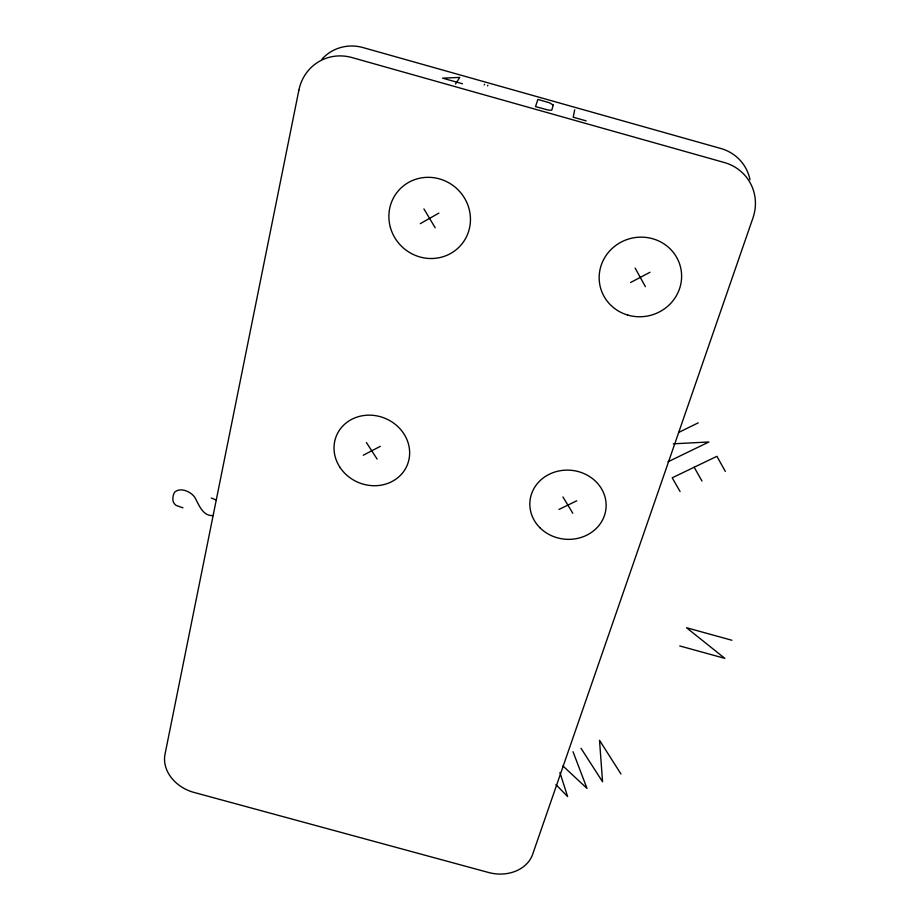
<?xml version="1.0" encoding="UTF-8"?>
<svg xmlns="http://www.w3.org/2000/svg" width="920" height="920" viewBox="0 0 920 920"><rect width="100%" height="100%" fill="white"/><g stroke="black" fill="none" stroke-linecap="round" stroke-linejoin="round"><path stroke-width="1.38" d="M574.689 109.802L573.194 117.219L586.166 120.876M487.554 85.87L487.899 85.215M484.196 84.927L484.553 84.272M455.526 84.03L459.793 77.395L442.566 78.154L462.461 83.766M420.291 223.652L438.897 213.106M630.568 282.52L650.014 272.262M363.239 455.239L380.305 446.349M678.983 432.285L698.222 422.855M558.992 509.427L576.794 500.779M667.954 461.828L708.894 441.979L673.279 443.819M212.911 515.568C202.492 516.281 198.823 504.298 194.649 497.11C190.624 491.522 180.481 486.956 174.627 492.154A17.698 15.272 29.3 0 0 172.994 500.905A7.694 6.635 29.7 0 0 176.249 505.471L182.953 507.84M679.765 645.955L724.833 658.363L686.538 627.739L731.883 640.251M211.243 498.019L216.062 499.905M562.971 766.004L586.995 788.394L573.022 751.709M555.91 784.599L567.605 796.559L559.923 772.535M366.378 442.497L377.108 459.08M581.014 748.27L602.554 781.781L599.518 740.289L620.966 774.019M562.936 496.938L572.803 513.245M423.924 208.909L435.206 227.827M680.075 491.522L672.209 477.802L716.898 456.308L725.339 471.419M694.174 467.245L701.994 481.068M635.122 268.088L645.391 286.672M321.988 59.098A44.861 42.216 62.5 0 1 363.124 47.598L720.889 148.511A44.206 42.251 -35.2 0 1 749.995 179.699M298.873 90.195L165.002 754.285A36.524 29.405 21 0 0 194.017 792.431L488.6 872.505A36.248 29.29 9.2 0 0 532.634 854.358L752.962 217.925A45.919 43.815 -32.5 0 0 724.316 162.518L352.003 57.569A46.609 43.78 60.5 0 0 298.873 90.195M553.207 105.064L551.896 109.848A6.9 1.311 15.7 0 1 547.526 109.871L535.52 106.593L537.901 99.429L549.562 102.821L553.207 105.064M540.235 528.045A38.191 34.592 5.3 0 0 604.543 515.257A38.191 34.592 5.3 0 0 559.153 470.913A38.191 34.592 5.3 0 0 540.235 528.045M390.39 227.447A41.434 39.939 41.4 0 0 458.838 247.342A41.434 39.939 41.4 0 0 439.783 178.986A41.434 39.939 41.4 0 0 390.39 227.447M627.819 315.089A41.331 39.721 -14 0 0 680.685 267.789A41.331 39.721 -14 0 0 612.674 247.974A41.331 39.721 -14 0 0 627.819 315.089M339.606 466.773A38.318 34.741 22.5 0 0 405.087 469.349A38.318 34.741 22.5 0 0 370.794 415.184A38.318 34.741 22.5 0 0 339.606 466.773"/></g></svg>
